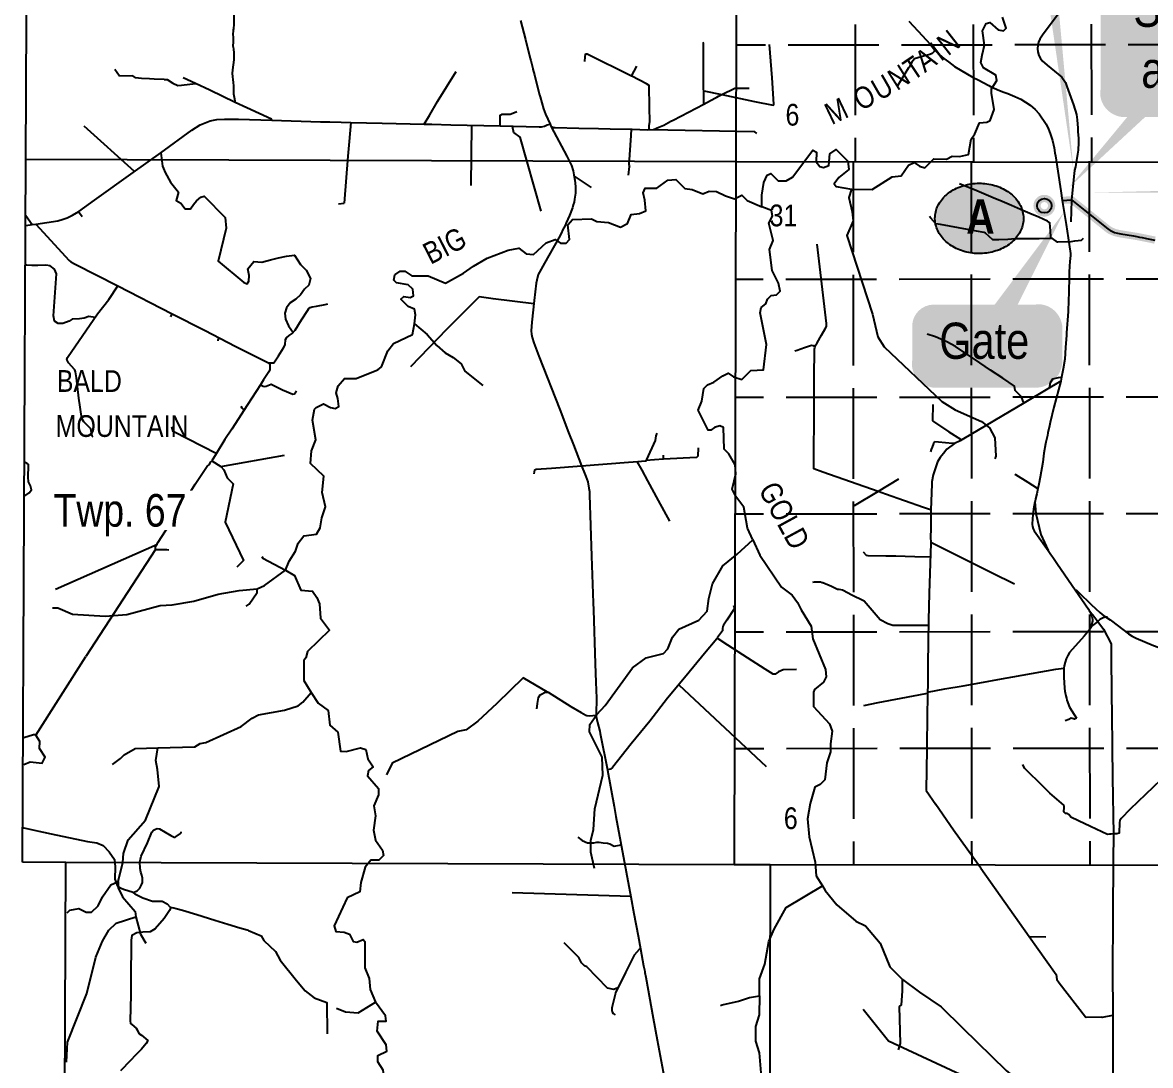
# Model space of a CAD drawing. Extents: x 408473 to 428843, y 6046006 to 6059852.
# Drawn here: x 422314.1 to 422625, y 6050958 to 6051245.6 of the extents above; entities that cross this region are included whole.
import ezdxf
from ezdxf.enums import TextEntityAlignment as Align

# ---------------------------------------------------------------- set-up
doc = ezdxf.new("R2010")
doc.units = 0
doc.header["$LTSCALE"] = 5
doc.linetypes.add('foc-UNSURVEYED', pattern=[12.5, 10, -2.5])
doc.layers.add('2', color=7, linetype='Continuous', true_color=0x6e6e6e)
for name, color, linetype in [('21', 160, 'Continuous'), ('33', 20, 'Continuous'), ('35', 37, 'Continuous'), ('36', 37, 'Continuous'), ('55', 3, 'Continuous'), ('L-TITLEDB', 4, 'Continuous'), ('L-USEC', 7, 'foc-UNSURVEYED'), ('P-PROPOSED', 10, 'Continuous'), ('T-WATER', 160, 'Continuous')]:
    doc.layers.add(name, color=color, linetype=linetype)
doc.styles.add('80', font='ARIALN.TTF', dxfattribs={"height": 10})
doc.styles.add('BOLD', font='ARIALNB.TTF')

# ---------------------------------------------------------------- blocks, each defined once
blk = doc.blocks.new('AA')
at = {"const_width": 4}
blk.add_lwpolyline([(-1, 0, 1), (1, 0, 1)], format="xyb", close=True, dxfattribs=at)
blk.add_circle((0, 0), 2)
blk = doc.blocks.new('Route_Letters')
h = blk.add_hatch(color=255)
h.dxf.hatch_style = 1
edge = h.paths.add_edge_path()
edge.add_ellipse((-0.12, 0.46), major_axis=(-11.97, 0), ratio=0.789318, start_angle=0, end_angle=360)
at = {"color": 5}
blk.add_open_spline([(-12.34, 0.46), (-12.34, -0.25), (-12.24, -0.97), (-11.72, -2.79), (-11.14, -3.88), (-9.56, -5.81), (-8.54, -6.66), (-6.22, -8.02), (-4.9, -8.54), (-2.12, -9.17), (-0.66, -9.3), (2.22, -9.13), (3.64, -8.84), (6.27, -7.89), (7.48, -7.22), (9.54, -5.6), (10.38, -4.64), (11.6, -2.54), (11.97, -1.4), (12.18, 0.91), (12.02, 2.08), (11.2, 4.3), (10.54, 5.35), (8.8, 7.2), (7.72, 7.99), (5.29, 9.24), (3.93, 9.68), (1.11, 10.18), (-0.35, 10.23), (-3.22, 9.91), (-4.61, 9.55), (-7.16, 8.47), (-8.32, 7.75), (-10.24, 6.02), (-11, 5.02), (-12.05, 2.86), (-12.32, 1.7), (-12.34, 0.52), (-12.34, 0.49), (-12.34, 0.46)], degree=3, knots=[0, 0, 0, 0, 0.219529, 0.219529, 0.575727, 0.575727, 0.931924, 0.931924, 1.288121, 1.288121, 1.644318, 1.644318, 2.000515, 2.000515, 2.356712, 2.356712, 2.712909, 2.712909, 3.069107, 3.069107, 3.425304, 3.425304, 3.781501, 3.781501, 4.137698, 4.137698, 4.493895, 4.493895, 4.850092, 4.850092, 5.20629, 5.20629, 5.562487, 5.562487, 5.918684, 5.918684, 6.274881, 6.274881, 6.283185, 6.283185, 6.283185, 6.283185], dxfattribs=at)
at = {"color": 14, "style": 'BOLD'}
blk.add_attdef('A', text='', height=9.5, dxfattribs=at).set_placement((0.22, 0.98), align=Align.MIDDLE)
blk = doc.blocks.new('*U81')
h = blk.add_hatch(color=255)
edge = h.paths.add_edge_path()
edge.add_line((-24, -20), (24, -20))
edge.add_arc((24, -14), 6, 270, 360)
edge.add_line((30, -14), (30, 12.5))
edge.add_arc((24, 12.5), 6, 0, 90)
edge.add_line((24, 18.5), (-24, 18.5))
edge.add_arc((-24, 12.5), 6, 90, 180)
edge.add_line((-30, 12.5), (-30, -14))
edge.add_arc((-24, -14), 6, 180, 270)
at = {"color": 1, "flags": 128}
blk.add_lwpolyline([(-24, -20, 3, 3, 0), (24, -20, 3, 3, 0.414214), (30, -14, 3, 3, 0), (30, 12.5, 3, 0, 0.414214), (24, 18.5, 0, 0, 0), (-24, 18.5, 0, 0, 0.414214), (-30, 12.5, 0, 0, 0), (-30, -14, 0, 3, 0.414214)], format="xyseb", close=True, dxfattribs=at)
for points in [[(-38.78, -41.03, 0, 7.5, 0), (0, 0, 0, 0, 0)], [(2.21, -8.77, 0, 7.5, 0), (0, 0, 0, 0, 0)]]:
    blk.add_lwpolyline(points, format="xyseb", dxfattribs=at)
at = {"color": 1, "style": '80'}
blk.add_attdef('ENTER_TEXT_001', (-26.85, -4.92), '', height=10, dxfattribs=at)
blk = doc.blocks.new('*U82')
at = {"color": 1, "flags": 128}
blk.add_lwpolyline([(-291.22, -3.22, 0, 7.5, 0), (0, 0, 0, 0, 0)], format="xyseb", dxfattribs=at)
at = {"color": 1, "style": '80'}
blk.add_attdef('ENTER_TEXT_001', (-26.85, -4.92), '', height=10, dxfattribs=at)
blk = doc.blocks.new('*U83')
h = blk.add_hatch(color=255)
edge = h.paths.add_edge_path()
edge.add_line((-41.5, -20), (41.5, -20))
edge.add_arc((41.5, -14), 6, 270, 360)
edge.add_line((47.5, -14), (47.5, 12.5))
edge.add_arc((41.5, 12.5), 6, 0, 90)
edge.add_line((41.5, 18.5), (-41.5, 18.5))
edge.add_arc((-41.5, 12.5), 6, 90, 180)
edge.add_line((-47.5, 12.5), (-47.5, -14))
edge.add_arc((-41.5, -14), 6, 180, 270)
at = {"color": 1, "flags": 128}
for points in [[(-28.65, 306.65, 0, 7.5, 0), (0, 0, 0, 0, 0)], [(16.34, -137.13, 0, 7.5, 0), (0, 0, 0, 0, 0)]]:
    blk.add_lwpolyline(points, format="xyseb", dxfattribs=at)
blk.add_lwpolyline([(-41.5, -20, 3, 3, 0), (41.5, -20, 3, 3, 0.414214), (47.5, -14, 3, 3, 0), (47.5, 12.5, 3, 0, 0.414214), (41.5, 18.5, 0, 0, 0), (-41.5, 18.5, 0, 0, 0.414214), (-47.5, 12.5, 0, 0, 0), (-47.5, -14, 0, 3, 0.414214)], format="xyseb", close=True, dxfattribs=at)
at = {"color": 1, "style": '80'}
blk.add_attdef('ENTER_TEXT_001', (-26.85, -4.92), '', height=10, dxfattribs=at)
blk = doc.blocks.new('*U84')
h = blk.add_hatch(color=255)
edge = h.paths.add_edge_path()
edge.add_line((-14, -11.5), (14, -11.5))
edge.add_arc((14, -5.5), 6, 270, 360)
edge.add_line((20, -5.5), (20, 4))
edge.add_arc((14, 4), 6, 0, 90)
edge.add_line((14, 10), (-14, 10))
edge.add_arc((-14, 4), 6, 90, 180)
edge.add_line((-20, 4), (-20, -5.5))
edge.add_arc((-14, -5.5), 6, 180, 270)
at = {"color": 1, "flags": 128}
for points in [[(21.89, 35.49, 0, 7.5, 0), (0, 0, 0, 0, 0)], [(-11.03, -7.63, 0, 7.5, 0), (0, 0, 0, 0, 0)]]:
    blk.add_lwpolyline(points, format="xyseb", dxfattribs=at)
blk.add_lwpolyline([(-14, -11.5, 3, 3, 0), (14, -11.5, 3, 3, 0.414214), (20, -5.5, 3, 3, 0), (20, 4, 3, 0, 0.414214), (14, 10, 0, 0, 0), (-14, 10, 0, 0, 0.414214), (-20, 4, 0, 0, 0), (-20, -5.5, 0, 3, 0.414214)], format="xyseb", close=True, dxfattribs=at)
at = {"color": 1, "style": '80'}
blk.add_attdef('ENTER_TEXT_001', (-26.85, -4.92), '', height=10, dxfattribs=at)

msp = doc.modelspace()

# ---------------------------------------------------------------- linework, layer by layer
at = {"layer": '2', "linetype": 'Continuous', "flags": 128}
for points in [[(422315, 6051207.908), (422315.891, 6051401.908)], [(422511.168, 6051401.226), (422510.702, 6051207.229)], [(422314.112, 6051014.053), (422315, 6051207.908)], [(422510.702, 6051207.229), (422315, 6051207.908)], [(422510.702, 6051207.229), (422510.239, 6051013.371)], [(422706.399, 6051206.984), (422510.702, 6051207.229)], [(422326.08, 6051013.989), (422314.112, 6051014.053)], [(422325.246, 6050820.087), (422326.08, 6051013.989)], [(422510.239, 6051013.371), (422326.08, 6051013.989)], [(422520.204, 6051013.339), (422510.239, 6051013.371)], [(422520.204, 6051013.339), (422519.784, 6050819.45)], [(422706.359, 6051013.103), (422520.204, 6051013.339)]]:
    msp.add_lwpolyline(points, dxfattribs=at)
at = {"layer": '33', "linetype": 'Continuous', "flags": 128}
for points in [[(422558.393, 6051246.039), (422562.232, 6051241.946), (422563.129, 6051240.935)], [(422563.129, 6051240.935), (422564.371, 6051239.536), (422565.545, 6051238.109), (422566.788, 6051236.797), (422568.089, 6051235.749), (422569.412, 6051234.804), (422571.039, 6051233.493), (422576.166, 6051230.439), (422577.548, 6051229.832), (422580.444, 6051228.247)], [(422580.954, 6051228.007), (422582.819, 6051227.172), (422584.368, 6051226.569), (422585.754, 6051226.104), (422587.666, 6051225.204), (422589.291, 6051224.503), (422591.925, 6051222.815), (422593.251, 6051221.62), (422594.388, 6051220.415), (422596.312, 6051217.605), (422596.952, 6051216.252), (422597.144, 6051215.729), (422597.498, 6051214.764), (422598.021, 6051213.09), (422598.463, 6051211.079), (422598.71, 6051209.704), (422598.841, 6051208.858), (422600.328, 6051199.241), (422600.737, 6051196.599)], [(422600.737, 6051196.599), (422601.768, 6051189.932), (422602.338, 6051186.24)], [(422603.009, 6051181.925), (422602.967, 6051181.399), (422602.833, 6051179.714), (422602.732, 6051178.44), (422602.676, 6051176.787), (422602.618, 6051175.071), (422602.488, 6051168.421), (422602.367, 6051166.598), (422602.327, 6051165.99), (422601.934, 6051160.076), (422601.891, 6051159.419)], [(422601.891, 6051159.419), (422601.662, 6051155.98), (422601.407, 6051152.762), (422600.979, 6051150.177), (422600.555, 6051147.84)], [(422600.362, 6051146.778), (422598.371, 6051139.586), (422597.366, 6051135.327), (422597.196, 6051134.401), (422596.796, 6051132.444), (422596.648, 6051131.718), (422596.234, 6051129.939), (422596.111, 6051129.411), (422595.666, 6051126.882), (422595.357, 6051124.357), (422594.611, 6051120.261), (422594.265, 6051118.363), (422594.039, 6051117.123)], [(422594.039, 6051117.123), (422593.728, 6051115.649), (422593.38, 6051114.282), (422593.219, 6051113.646), (422593.194, 6051113.501)], [(422593.194, 6051113.501), (422593.481, 6051110.248), (422594.782, 6051104.436), (422596.844, 6051100.019)], [(422596.844, 6051100.019), (422597.605, 6051098.954), (422598.17, 6051098.162), (422599.246, 6051096.575), (422603.42, 6051090.42), (422604.256, 6051089.187)], [(422604.256, 6051089.187), (422607.963, 6051083.837), (422608.153, 6051083.488)], [(422608.354, 6051083.249), (422609.185, 6051082.262), (422609.422, 6051081.945), (422610.512, 6051080.491)], [(422610.512, 6051080.491), (422612.114, 6051078.352), (422614.242, 6051074.328)], [(422614.242, 6051074.328), (422614.204, 6051070.095), (422614.207, 6051069.844), (422614.394, 6051053.467), (422614.464, 6051047.328), (422614.481, 6051045.788), (422614.595, 6051037.475), (422614.81, 6051021.854), (422614.816, 6051021.426), (422614.811, 6051020.654)], [(422614.809, 6051020.304), (422614.784, 6051016.05), (422614.68, 6050998.324)], [(422614.68, 6050998.324), (422614.668, 6050996.277), (422614.554, 6050986.565), (422614.581, 6050983.571)], [(422614.581, 6050983.571), (422614.615, 6050981.986), (422614.714, 6050974.607), (422614.711, 6050971.865)], [(422614.711, 6050971.865), (422614.711, 6050971.459), (422614.701, 6050961.555), (422614.698, 6050958.45), (422614.696, 6050957.475), (422614.683, 6050952.126), (422614.675, 6050949.051), (422614.661, 6050943.207), (422614.695, 6050941.697), (422614.94, 6050930.965), (422614.787, 6050928.344), (422614.584, 6050924.953), (422614.468, 6050923.008)]]:
    msp.add_lwpolyline(points, dxfattribs=at)
at = {"layer": '35', "linetype": 'Continuous', "flags": 128}
for points in [[(422601.531, 6051250.558), (422595.254, 6051242.161), (422594.52, 6051241.013), (422594.18, 6051240.237), (422593.972, 6051239.41), (422593.912, 6051238.402), (422594.039, 6051237.535), (422594.28, 6051236.56), (422594.736, 6051235.683), (422595.216, 6051235.108), (422596.608, 6051233.866), (422600.576, 6051230.545), (422601.591, 6051229.052), (422601.959, 6051228.021), (422603.829, 6051222.929), (422604.679, 6051220.252), (422604.853, 6051218.761), (422604.92, 6051217.636), (422604.984, 6051216.579), (422605.042, 6051215.608), (422605.16, 6051213.64), (422605.169, 6051212.518), (422605.072, 6051210.483), (422604.928, 6051209.296), (422604.457, 6051206.466), (422604.36, 6051205.885), (422604.131, 6051204.939), (422604.098, 6051204.717), (422604.002, 6051204.09), (422603.324, 6051197.611), (422603.314, 6051196.83), (422603.313, 6051196.755)], [(422372.37, 6051247.757), (422372.39, 6051245.2), (422372.241, 6051243.917), (422372.199, 6051243.66), (422372.134, 6051243.267), (422372.083, 6051242.551), (422372.146, 6051241.429), (422372.152, 6051240.716), (422372.156, 6051240.214), (422372.109, 6051239.22), (422372.14, 6051238.855), (422372.28, 6051238.277), (422372.344, 6051237.298), (422372.338, 6051235.346), (422372.175, 6051233.979), (422372.05, 6051233.291), (422371.938, 6051231.664), (422372.001, 6051230.653), (422372.044, 6051229.946), (422372.205, 6051229.075), (422372.287, 6051228.162), (422372.295, 6051225.951), (422372.438, 6051225.046), (422372.757, 6051223.62)], [(422451.399, 6051246.195), (422452.725, 6051240.964), (422454.05, 6051235.74), (422454.192, 6051235.178), (422454.385, 6051234.43), (422454.766, 6051232.95), (422454.8, 6051232.815), (422455.205, 6051231.245), (422455.436, 6051230.348), (422456.633, 6051225.702), (422456.806, 6051225.105), (422457.751, 6051221.865), (422458.301, 6051220.407), (422459.524, 6051217.607)], [(422482.024, 6051230.839), (422469.795, 6051236.906), (422469.472, 6051236.921), (422469.222, 6051236.78), (422469.125, 6051236.164), (422469.029, 6051234.906)], [(422340.877, 6051230.805), (422339.568, 6051232.713)], [(422482.024, 6051230.839), (422483.466, 6051233.623)], [(422345.128, 6051230.482), (422344.477, 6051230.948), (422340.877, 6051230.805)], [(422349.142, 6051230.089), (422346.911, 6051230.24), (422345.253, 6051230.393), (422345.128, 6051230.482)], [(422353.194, 6051229.935), (422350.416, 6051230.002), (422349.142, 6051230.089)], [(422353.194, 6051229.935), (422353.95, 6051229.917), (422355.501, 6051228.877), (422356.879, 6051228.228)], [(422361.816, 6051228.791), (422358.388, 6051230.411)], [(422424.835, 6051217.617), (422426.37, 6051220.217), (422428.511, 6051223.843), (422433.661, 6051232.165)], [(422486.841, 6051216.112), (422486.885, 6051217.146), (422487.018, 6051218.31), (422486.915, 6051222.195), (422486.858, 6051228.3), (422486.094, 6051228.775), (422482.067, 6051230.818), (422482.024, 6051230.839)], [(422356.879, 6051228.228), (422357.963, 6051228.334)], [(422357.963, 6051228.334), (422361.816, 6051228.791)], [(422372.757, 6051223.62), (422365.717, 6051226.947), (422361.816, 6051228.791)], [(422382.86, 6051218.712), (422382.708, 6051218.998), (422375.931, 6051222.145), (422372.757, 6051223.62)], [(422344.985, 6051204.566), (422331.073, 6051217.018)], [(422352.191, 6051209.733), (422360.809, 6051215.997), (422363.074, 6051217.419), (422365.843, 6051218.489), (422367.663, 6051218.849), (422369.745, 6051219.001), (422369.833, 6051219.007), (422373.518, 6051218.956), (422373.613, 6051218.954), (422382.86, 6051218.712)], [(422382.86, 6051218.712), (422396.248, 6051218.263), (422398.776, 6051218.206), (422401.964, 6051218.135), (422404.583, 6051218.076)], [(422404.583, 6051218.076), (422413.275, 6051217.882), (422424.835, 6051217.617)], [(422424.835, 6051217.617), (422426.921, 6051217.569), (422432.166, 6051217.449), (422445.769, 6051217.138)], [(422445.769, 6051217.138), (422456.568, 6051216.885), (422457.196, 6051216.901), (422458.023, 6051217.077), (422458.723, 6051217.387), (422459.524, 6051217.607)], [(422459.524, 6051217.607), (422459.862, 6051216.86)], [(422449.439, 6051215.333), (422451.167, 6051214.043), (422457.015, 6051193.634)], [(422459.862, 6051216.86), (422464.178, 6051208.767), (422465.44, 6051206.181), (422465.908, 6051204.7), (422466.109, 6051203.647), (422466.385, 6051202.204), (422466.557, 6051200.412), (422466.551, 6051198.571), (422466.302, 6051196.887), (422466.138, 6051196.091), (422465.901, 6051195.344), (422465.719, 6051194.532), (422464.918, 6051192.415), (422463.962, 6051190.398), (422463.69, 6051189.673), (422462.993, 6051188.371), (422462.685, 6051187.671), (422461.917, 6051186.303), (422457.981, 6051179.296), (422456.604, 6051176.785), (422456.286, 6051176.136), (422455.838, 6051174.573), (422455.674, 6051173.73), (422455.153, 6051168.992), (422454.497, 6051163.019), (422454.357, 6051160.602), (422454.413, 6051159.655), (422454.563, 6051158.796), (422455.032, 6051157.274), (422455.862, 6051155.056), (422456.459, 6051153.648), (422462.206, 6051138.895), (422464.649, 6051132.624), (422465.998, 6051129.16), (422468.237, 6051123.413)], [(422317.743, 6051190.04), (422323.861, 6051190.991), (422325.325, 6051191.419), (422326.422, 6051191.817), (422327.857, 6051192.481), (422329.661, 6051193.541), (422333.985, 6051196.679), (422344.617, 6051204.303), (422352.191, 6051209.733)], [(422600.737, 6051196.599), (422603.313, 6051196.755)], [(422603.313, 6051196.755), (422603.306, 6051196.593), (422603.058, 6051190.707)], [(422603.313, 6051196.755), (422606.933, 6051193.84), (422613.266, 6051188.737), (422613.904, 6051188.293), (422614.011, 6051188.247), (422614.613, 6051187.986), (422615.12, 6051187.766), (422615.948, 6051187.535), (422616.889, 6051187.347), (422620.366, 6051186.792), (422621.3, 6051186.643), (422622.058, 6051186.491), (422622.798, 6051186.342), (422623.604, 6051186.18), (422623.992, 6051186.101), (422626.281, 6051185.635)], [(422315.039, 6051192.445), (422316.77, 6051189.913)], [(422315.028, 6051189.64), (422316.77, 6051189.913)], [(422316.77, 6051189.913), (422317.743, 6051190.04)], [(422367.638, 6051126.694), (422355.624, 6051132.871), (422355.307, 6051134.115)], [(422368.745, 6051123.187), (422386.295, 6051126.353)], [(422369.599, 6051122.276), (422370.559, 6051120.123), (422372.137, 6051118.427), (422369.972, 6051107.888), (422375.025, 6051097.321), (422373.143, 6051095.449)], [(422468.237, 6051123.413), (422469.231, 6051120.915), (422469.422, 6051120.437), (422469.904, 6051118.936), (422470.241, 6051117.247), (422470.363, 6051116.331), (422470.424, 6051115.37), (422470.998, 6051098.49), (422471.436, 6051085.611), (422471.502, 6051083.683), (422472.009, 6051068.754), (422472.181, 6051063.708), (422472.291, 6051059.295), (422472.223, 6051054.941), (422472.259, 6051054.618)], [(422351.33, 6051101.734), (422323.225, 6051089.306)], [(422350.793, 6051100.346), (422331.554, 6051070.826)], [(422458.79, 6051061.008), (422452.08, 6051064.968), (422444.87, 6051057.831), (422439.611, 6051052.982), (422436.38, 6051050.584), (422434.066, 6051050.13), (422415.993, 6051041.383), (422414.462, 6051038.222)], [(422495.002, 6051063.038), (422519.148, 6051040.435)], [(422455.875, 6051056.387), (422455.98, 6051056.99), (422456.031, 6051057.885), (422456.376, 6051059.498), (422456.833, 6051060.241), (422457.324, 6051060.557), (422458.023, 6051060.864), (422458.79, 6051061.008), (422458.965, 6051060.933), (422465.294, 6051057.056), (422468.089, 6051055.344), (422469.429, 6051054.644), (422469.63, 6051054.57), (422470.392, 6051054.483), (422472.259, 6051054.618)], [(422472.259, 6051054.618), (422472.283, 6051054.238), (422472.62, 6051052.581), (422473.213, 6051050.19), (422473.333, 6051049.589), (422475.35, 6051039.528), (422475.365, 6051039.447), (422477.16, 6051029.438), (422477.672, 6051026.681), (422481.777, 6051004.571), (422482.636, 6050999.947), (422483.776, 6050993.804), (422484.44, 6050990.229)], [(422481.759, 6051004.671), (422449.088, 6051005.61)], [(422591.569, 6050993.577), (422599.048, 6050983.155), (422599.221, 6050981.749), (422599.878, 6050980.776), (422607.146, 6050971.404)], [(422478.226, 6050979.455), (422477.145, 6050978.965), (422475.393, 6050979.361), (422469.703, 6050985.276), (422469.043, 6050985.534), (422468.208, 6050986.332), (422467.467, 6050987.785), (422463.452, 6050991.887)], [(422484.44, 6050990.229), (422485.323, 6050985.466), (422485.524, 6050984.384), (422485.63, 6050983.811)], [(422485.63, 6050983.811), (422485.66, 6050983.652), (422485.894, 6050982.391), (422487.994, 6050971.066), (422489.093, 6050965.145), (422491.558, 6050951.855), (422491.622, 6050950.975), (422491.556, 6050949.645), (422491.519, 6050948.914), (422491.228, 6050947.357), (422490.725, 6050945.891), (422490.164, 6050944.446), (422490.076, 6050944.22)], [(422608.235, 6050924.489), (422607.296, 6050925.564), (422607.086, 6050926.149), (422603.259, 6050929.998), (422602.537, 6050932.868), (422600.357, 6050933.54), (422598.314, 6050936.839), (422596.8, 6050937.067), (422592.046, 6050941.288), (422577.418, 6050941.216), (422573.957, 6050954.913), (422552.871, 6050964.731), (422545.85, 6050973.427)], [(422611.671, 6050971.376), (422607.332, 6050971.267), (422607.323, 6050971.272), (422607.159, 6050971.365), (422607.146, 6050971.404)], [(422611.783, 6050971.394), (422614.711, 6050971.865)]]:
    msp.add_lwpolyline(points, dxfattribs=at)
at = {"layer": '36', "linetype": 'Continuous', "flags": 128}
for points in [[(422501.931, 6051226.724), (422501.802, 6051227.272), (422501.832, 6051239.856), (422501.611, 6051240.105)], [(422506.908, 6051225.749), (422515.888, 6051223.881), (422521.073, 6051222.845), (422521.243, 6051223.089), (422520.738, 6051230.357), (422520.055, 6051239.595)], [(422565.673, 6051237.973), (422565.398, 6051237.667), (422564.879, 6051237.125), (422564.212, 6051236.822), (422563.158, 6051236.526), (422561.868, 6051236.167), (422559.988, 6051235.622), (422559.257, 6051234.74), (422558.525, 6051233.355), (422558.385, 6051233.133), (422555.264, 6051228.19)], [(422501.875, 6051223.135), (422501.931, 6051226.724)], [(422501.931, 6051226.724), (422501.932, 6051226.784), (422506.908, 6051225.749)], [(422506.908, 6051225.749), (422510.503, 6051227.566), (422514.457, 6051227.571)], [(422501.875, 6051223.135), (422502.703, 6051223.571), (422505.125, 6051224.848), (422505.489, 6051225.032), (422505.989, 6051225.285), (422506.908, 6051225.749)], [(422445.769, 6051217.138), (422445.814, 6051220.06), (422446.01, 6051220.221), (422446.356, 6051220.406), (422448.512, 6051220.406), (422449.289, 6051220.646), (422450.359, 6051221.086)], [(422488.027, 6051216.12), (422489.526, 6051216.751), (422490.903, 6051217.337), (422492.204, 6051218.032), (422492.81, 6051218.427), (422493.509, 6051218.724), (422501.875, 6051223.135)], [(422404.583, 6051218.076), (422404.154, 6051212.867)], [(422437.813, 6051200.692), (422437.944, 6051217.316)], [(422449.111, 6051217.059), (422449.439, 6051215.333)], [(422459.862, 6051216.86), (422460.09, 6051216.847), (422460.602, 6051216.689), (422460.98, 6051216.681), (422467.45, 6051216.529), (422472.838, 6051216.395), (422476.083, 6051216.314), (422481.96, 6051216.186)], [(422481.442, 6051206.236), (422481.378, 6051206.508), (422481.86, 6051214.439), (422481.96, 6051216.186)], [(422481.96, 6051216.186), (422482.14, 6051216.183), (422486.363, 6051216.083), (422487.223, 6051216.134)], [(422487.223, 6051216.134), (422515.84, 6051215.611), (422516.478, 6051215.039)], [(422404.154, 6051212.867), (422403.814, 6051208.744)], [(422352.191, 6051209.733), (422352.718, 6051206.056), (422352.97, 6051205.368), (422353.467, 6051204.322), (422354.904, 6051201.648), (422357.083, 6051198.815)], [(422403.815, 6051208.752), (422402.749, 6051195.815)], [(422481.442, 6051206.236), (422481.332, 6051205.937), (422481.096, 6051203.558)], [(422466.175, 6051203.306), (422470.9, 6051200.14)], [(422357.083, 6051198.815), (422356.47, 6051196.524), (422357.716, 6051195.814), (422358.981, 6051194.285), (422360.376, 6051194.235), (422361.25, 6051195.485), (422362.047, 6051196.487), (422363.254, 6051197.499), (422364.15, 6051197.765), (422369.941, 6051191.911), (422370.257, 6051188.884), (422368.004, 6051179.813), (422375.109, 6051173.907), (422376.018, 6051173.6), (422376.493, 6051174.349), (422376.621, 6051175.909), (422376.252, 6051177.705), (422377.846, 6051179.71), (422380.063, 6051179.596), (422382.427, 6051180.224), (422384.71, 6051180.768), (422386.914, 6051181.229), (422389.039, 6051181.523), (422390.738, 6051178.938), (422392.333, 6051177.334), (422393.533, 6051175.066), (422393, 6051173.249), (422391.797, 6051172.074), (422390.765, 6051170.574), (422389.482, 6051169.315), (422387.865, 6051168.294), (422386.83, 6051166.958), (422386.371, 6051165.472), (422386.573, 6051163.837), (422387.435, 6051161.97), (422388.73, 6051160.18)], [(422597.639, 6051186.049), (422597.609, 6051186.432), (422597.453, 6051188.19), (422597.331, 6051190.436), (422596.631, 6051190.903), (422594.272, 6051191.925), (422591.753, 6051192.996), (422589.234, 6051194.067), (422586.714, 6051195.149), (422584.184, 6051196.251), (422581.644, 6051197.322), (422579.103, 6051198.435), (422576.522, 6051199.462), (422573.94, 6051200.5), (422572.412, 6051201.14)], [(422401.242, 6051195.644), (422402.749, 6051195.815)], [(422329.556, 6051193.48), (422330.561, 6051192.154)], [(422597.639, 6051186.049), (422597.439, 6051186.047), (422594.319, 6051186.01), (422587.771, 6051185.965), (422585.72, 6051185.835), (422583.282, 6051185.716), (422581.616, 6051185.699), (422579.593, 6051187.524), (422579.216, 6051187.777), (422577.107, 6051188.126), (422574.615, 6051188.55), (422572.112, 6051188.994), (422567.157, 6051189.895), (422565.862, 6051190.106), (422564.541, 6051191.644), (422564.127, 6051192.157)], [(422317.743, 6051190.04), (422326.949, 6051180.031), (422327.456, 6051179.634), (422328.604, 6051179.008), (422340.356, 6051172.999)], [(422602.501, 6051185.193), (422599.547, 6051185.053), (422599.399, 6051185.091), (422598.081, 6051186.054), (422597.839, 6051186.052), (422597.639, 6051186.049)], [(422602.501, 6051185.193), (422603.178, 6051185.288), (422604.218, 6051185.435), (422606.034, 6051185.647), (422606.622, 6051186.154)], [(422549.96, 6051116.312), (422534.688, 6051121.685), (422532.225, 6051122.551), (422532.267, 6051127.892), (422532.274, 6051128.819), (422532.319, 6051134.652), (422532.349, 6051142.234), (422532.365, 6051146.157), (422532.368, 6051146.868), (422532.372, 6051147.79), (422532.402, 6051155.55), (422532.493, 6051155.983), (422532.645, 6051156.332), (422532.82, 6051156.733), (422533.148, 6051157.298), (422534.37, 6051159.404), (422535.38, 6051161.144), (422535.691, 6051161.779), (422535.714, 6051162.642), (422533.193, 6051184.527)], [(422334.111, 6051164.336), (422332.353, 6051164.566), (422331.051, 6051164.127), (422329.826, 6051163.935), (422327.778, 6051163.806), (422326.97, 6051163.295), (422325.18, 6051162.681), (422323.951, 6051162.652), (422322.952, 6051163.286), (422322.673, 6051164.755), (422323.474, 6051176.336), (422322.953, 6051177.636), (422321.703, 6051178.509), (422320.55, 6051178.729), (422318.337, 6051178.679), (422316.697, 6051178.641), (422315.302, 6051178.691), (422314.985, 6051178.77)], [(422333.61, 6051131.36), (422333.339, 6051131.545), (422332.891, 6051133.562), (422330.973, 6051135.488), (422330.434, 6051136.47), (422329.619, 6051142.044), (422328.975, 6051147.641), (422328.727, 6051149.289), (422328.504, 6051149.839), (422326.814, 6051151.808), (422326.354, 6051152.696), (422326.456, 6051153.262), (422329.677, 6051157.925), (422333.602, 6051163.55), (422334.729, 6051165.287), (422337.87, 6051169.221), (422340.356, 6051172.999)], [(422340.356, 6051172.999), (422355.373, 6051165.322)], [(422382.083, 6051151.755), (422382.26, 6051151.76), (422383.389, 6051151.793), (422384.666, 6051153.75), (422386.07, 6051155.901), (422386.47, 6051156.785), (422386.613, 6051158.254), (422386.876, 6051158.709), (422387.643, 6051159.348), (422388.443, 6051159.855), (422389.243, 6051160.762), (422390.976, 6051163.631), (422392.751, 6051166.354), (422393.035, 6051166.776), (422393.361, 6051167.038), (422393.953, 6051167.237), (422395.121, 6051167.41), (422397.524, 6051167.92), (422398.293, 6051168.04)], [(422455.055, 6051168.098), (422443.8, 6051169.45), (422439.958, 6051169.951), (422431.116, 6051161.057), (422421.059, 6051150.703)], [(422354.954, 6051164.512), (422355.373, 6051165.322)], [(422355.373, 6051165.322), (422364.226, 6051160.795), (422372.947, 6051156.336), (422381.917, 6051151.75)], [(422368.416, 6051158.748), (422368.106, 6051158.36), (422367.962, 6051158.056), (422367.902, 6051157.894)], [(422590.138, 6051140.715), (422589.524, 6051142.427), (422587.702, 6051144.167), (422587.545, 6051145.324), (422584.303, 6051147.521), (422580.951, 6051149.801), (422577.971, 6051151.769), (422571.302, 6051156.265), (422568.935, 6051157.625), (422565.821, 6051158.925), (422563.467, 6051159.729)], [(422532.601, 6051156.232), (422532.089, 6051156.505), (422531.638, 6051156.536), (422529.667, 6051155.895), (422527.681, 6051155.212), (422526.997, 6051154.986)], [(422382.083, 6051151.755), (422382.274, 6051151.226), (422382.278, 6051149.945), (422381.964, 6051149.284), (422380.578, 6051147.139), (422379.684, 6051145.757)], [(422381.917, 6051151.75), (422382.083, 6051151.755)], [(422379.684, 6051145.757), (422376.101, 6051140.21), (422371.761, 6051133.495), (422369.902, 6051130.617), (422367.461, 6051126.688), (422366.266, 6051124.756)], [(422379.684, 6051145.757), (422380.413, 6051145.389), (422380.794, 6051145.293), (422381.235, 6051145.324), (422382.652, 6051145.903), (422385.76, 6051144.333), (422388.626, 6051143.178), (422389.045, 6051143.251), (422389.637, 6051144.064)], [(422597.246, 6051144.93), (422597.448, 6051146.374), (422598.155, 6051147.399), (422599.713, 6051147.748), (422600.555, 6051147.84)], [(422600.362, 6051146.778), (422597.246, 6051144.93)], [(422597.246, 6051144.93), (422590.138, 6051140.715)], [(422375.421, 6051138.89), (422375.062, 6051138.941), (422374.633, 6051139.255), (422374.349, 6051139.757)], [(422565.024, 6051140.268), (422564.924, 6051135.888), (422564.923, 6051135.764)], [(422590.138, 6051140.715), (422573.463, 6051130.828), (422573.001, 6051130.554)], [(422564.923, 6051135.764), (422569.501, 6051132.811)], [(422468.237, 6051123.413), (422481.186, 6051124.397), (422483.704, 6051124.588), (422485.782, 6051124.746), (422485.992, 6051124.804), (422486.248, 6051125.109), (422488.632, 6051130.359), (422488.753, 6051131.641), (422489.038, 6051132.386)], [(422570.985, 6051129.506), (422570.496, 6051129.524), (422566.597, 6051129.875), (422565.605, 6051129.964), (422565.479, 6051129.899), (422565.269, 6051129.532), (422564.862, 6051128.512), (422564.601, 6051127.857), (422564.364, 6051127.264)], [(422569.501, 6051132.811), (422572.663, 6051130.772)], [(422573.001, 6051130.554), (422572.557, 6051130.291), (422570.985, 6051129.506)], [(422572.663, 6051130.772), (422573.001, 6051130.554)], [(422500.343, 6051128.361), (422500.312, 6051126.049), (422499.9, 6051125.704), (422490.817, 6051125.2)], [(422570.985, 6051129.506), (422568.951, 6051128.003), (422567.971, 6051126.819), (422567.029, 6051125.674), (422566.32, 6051124.496), (422565.527, 6051122.01)], [(422314.736, 6051115.12), (422315.917, 6051115.959), (422316.613, 6051116.787), (422316.279, 6051117.857), (422315.771, 6051118.973), (422315.735, 6051119.285), (422315.648, 6051120.031), (422315.786, 6051123.732), (422315.357, 6051124.067), (422314.657, 6051124.394)], [(422354.471, 6051100.144), (422353.928, 6051100.261), (422351.703, 6051100.238), (422351.131, 6051100.225), (422350.793, 6051100.346), (422350.754, 6051100.659), (422350.8, 6051101.027), (422351.471, 6051102.361), (422355.332, 6051108.315), (422358.546, 6051113.282), (422361.672, 6051118.334), (422365.015, 6051123.304), (422365.525, 6051123.71), (422366.036, 6051124.51), (422366.266, 6051124.756)], [(422366.266, 6051124.756), (422368.745, 6051123.187), (422369.599, 6051122.276)], [(422483.426, 6051124.567), (422484.791, 6051122.174), (422486.358, 6051119.292), (422489.314, 6051113.856), (422492.501, 6051108.15)], [(422490.817, 6051125.2), (422488.319, 6051125.061), (422486.018, 6051124.835)], [(422490.817, 6051125.2), (422490.8, 6051126.373)], [(422455.175, 6051121.199), (422455.351, 6051122.299), (422455.658, 6051122.465), (422459.929, 6051122.787), (422468.237, 6051123.413)], [(422565.527, 6051122.01), (422565.164, 6051120.933), (422564.819, 6051119.012), (422564.807, 6051118.858), (422564.767, 6051118.336), (422564.533, 6051111.254)], [(422587.696, 6051121.077), (422587.853, 6051120.976), (422591.273, 6051118.848), (422593.832, 6051117.255), (422594.039, 6051117.123)], [(422555.59, 6051119.689), (422549.96, 6051116.312)], [(422549.96, 6051116.312), (422543.403, 6051112.391)], [(422564.533, 6051111.254), (422564.115, 6051111.332), (422562.48, 6051111.907), (422552.017, 6051115.588), (422549.96, 6051116.312)], [(422593.194, 6051113.501), (422592.833, 6051111.42), (422592.738, 6051110.681), (422592.507, 6051108.878), (422592.461, 6051107.22), (422592.534, 6051106.681), (422592.745, 6051106.025), (422593.009, 6051105.463), (422593.413, 6051104.824), (422596.844, 6051100.019)], [(422564.533, 6051111.254), (422564.519, 6051109.567), (422564.492, 6051106.103), (422564.417, 6051103.645), (422564.462, 6051102.302)], [(422564.462, 6051102.302), (422564.454, 6051102.013), (422564.078, 6051088.251), (422563.975, 6051084.49), (422563.878, 6051080.913), (422563.838, 6051079.465)], [(422564.462, 6051102.302), (422576.091, 6051096.548), (422581.427, 6051093.904), (422587.538, 6051090.877)], [(422564.351, 6051098.245), (422560.057, 6051098.294), (422557.468, 6051098.37), (422554.827, 6051098.435), (422552.123, 6051098.52), (422547.22, 6051098.554), (422546.732, 6051098.637), (422545.969, 6051099.561)], [(422531.942, 6051091.354), (422532.391, 6051091.398), (422534.076, 6051091.437), (422534.571, 6051091.242), (422534.686, 6051091.196), (422537.127, 6051090.202), (422538.736, 6051089.412), (422539.159, 6051089.337), (422540.174, 6051089.158), (422541.688, 6051088.334), (422542.492, 6051087.938), (422546.145, 6051086.128), (422550.557, 6051081.043), (422552.682, 6051079.914), (422554.045, 6051079.452), (422555.063, 6051079.475), (422558.948, 6051079.466), (422562.604, 6051079.457), (422563.838, 6051079.465)], [(422604.256, 6051089.187), (422604.677, 6051089.086), (422605.247, 6051088.567), (422608.793, 6051085.065), (422611.099, 6051082.989), (422612.163, 6051082.032), (422612.671, 6051081.706), (422613.895, 6051080.921), (422614.3, 6051080.616)], [(422510.059, 6051084.868), (422510.314, 6051084.341), (422510.158, 6051083.731), (422508.236, 6051080.825), (422507.345, 6051079.496), (422507.136, 6051079.079), (422507.1, 6051078.52), (422507.025, 6051077.87), (422505.707, 6051076.026), (422505.591, 6051075.863)], [(422608.354, 6051083.249), (422608.764, 6051082.102), (422608.891, 6051081.796), (422609.044, 6051081.13), (422609.046, 6051080.708), (422609.047, 6051080.522), (422608.813, 6051079.599), (422608.794, 6051079.524), (422608.723, 6051079.239), (422608.66, 6051079.089)], [(422610.512, 6051080.491), (422608.66, 6051079.089)], [(422613.205, 6051081.613), (422612.46, 6051081.658), (422611.78, 6051081.428), (422611.061, 6051081.005), (422610.512, 6051080.491)], [(422614.3, 6051080.616), (422618.965, 6051077.101), (422619.993, 6051076.417), (422621.058, 6051075.9), (422625.926, 6051073.825), (422628.476, 6051072.914), (422629.331, 6051072.69), (422630.002, 6051072.514), (422630.498, 6051072.482)], [(422563.838, 6051079.465), (422563.823, 6051078.914), (422563.801, 6051076.939), (422563.686, 6051066.616), (422563.645, 6051062.938), (422563.623, 6051061.001)], [(422608.66, 6051079.089), (422608.483, 6051078.668), (422608.12, 6051078.103), (422606.736, 6051076.402), (422602.767, 6051071.898), (422602.251, 6051071.083), (422601.813, 6051070.128), (422601.519, 6051069.221), (422601.283, 6051068.266), (422601.128, 6051067.639)], [(422505.591, 6051075.863), (422505.463, 6051075.708), (422502.14, 6051071.677), (422497.043, 6051065.486), (422491.921, 6051059.343), (422487.03, 6051052.971), (422481.88, 6051046.696), (422476.723, 6051040.237), (422476.226, 6051039.761), (422475.35, 6051039.529)], [(422527.487, 6051067.212), (422523.827, 6051067.128), (422522.481, 6051066.588), (422521.55, 6051065.936), (422520.993, 6051065.924), (422518.852, 6051067.281), (422514.002, 6051070.457), (422508.562, 6051073.958), (422505.591, 6051075.863)], [(422317.788, 6051049.109), (422331.554, 6051070.826)], [(422563.623, 6051061.001), (422568.359, 6051061.851), (422573.382, 6051062.753), (422579.042, 6051063.77), (422582.97, 6051064.475), (422598.927, 6051067.34), (422601.128, 6051067.639)], [(422601.128, 6051067.639), (422601.175, 6051065.665), (422601.189, 6051065.097), (422601.336, 6051062.063), (422601.446, 6051061.237), (422601.721, 6051059.968), (422601.853, 6051059.358), (422601.984, 6051058.751), (422602.687, 6051056.805), (422604.639, 6051053.81)], [(422546.002, 6051057.301), (422549.952, 6051058.103), (422561.216, 6051060.259)], [(422561.216, 6051060.259), (422563.619, 6051060.719)], [(422563.619, 6051060.719), (422563.414, 6051046.737), (422563.4, 6051045.746), (422563.394, 6051045.351), (422563.226, 6051033.825)], [(422563.623, 6051061.001), (422563.619, 6051060.719)], [(422604.639, 6051053.81), (422604.085, 6051053.534), (422603.226, 6051053.819), (422602.574, 6051053.422), (422601.557, 6051053.116)], [(422317.788, 6051049.109), (422317.544, 6051049.195), (422317.159, 6051049.199), (422314.475, 6051048.375)], [(422314.446, 6051041.033), (422314.457, 6051041.036), (422316.197, 6051041.778), (422319.545, 6051041.415), (422320.387, 6051043.017), (422318.75, 6051045.44), (422318.882, 6051047.376), (422317.788, 6051049.109)], [(422614.809, 6051021.896), (422614.247, 6051021.827), (422613.747, 6051021.773), (422613.21, 6051021.746), (422608.51, 6051023.892), (422605.201, 6051025.461), (422603.087, 6051026.463), (422602.656, 6051027.12), (422601.963, 6051027.516), (422601.602, 6051027.522), (422601.281, 6051027.87), (422601.189, 6051028.203), (422601.214, 6051028.977), (422601.22, 6051029.481), (422601.153, 6051029.791), (422597.335, 6051033.132), (422595.432, 6051034.991), (422590.448, 6051039.936), (422590.015, 6051040.554), (422589.859, 6051041.01)], [(422630.956, 6051036.779), (422627.904, 6051036.771), (422619.43, 6051028.687), (422616.974, 6051026.123), (422616.613, 6051025.627), (422616.463, 6051024.993), (422616.393, 6051022.121), (422615.759, 6051021.939), (422615.158, 6051021.902)], [(422563.226, 6051033.825), (422565.891, 6051029.968)], [(422578.239, 6051012.425), (422570.776, 6051022.899), (422565.891, 6051029.968)], [(422314.378, 6051023.577), (422314.478, 6051023.557), (422318.597, 6051022.68), (422323.254, 6051021.67), (422327.277, 6051020.77), (422332.03, 6051019.771), (422334.58, 6051019.391), (422336.315, 6051018.68), (422338.011, 6051016.955), (422339.422, 6051014.803), (422339.621, 6051012.798), (422339.572, 6051009.436), (422340.322, 6051007.465), (422341.458, 6051006.876), (422342.215, 6051006.562), (422344.295, 6051005.874), (422344.556, 6051005.703)], [(422344.556, 6051005.703), (422345.522, 6051006.126), (422345.662, 6051006.187), (422346.458, 6051006.926), (422346.943, 6051007.875), (422347.135, 6051008.474), (422347.144, 6051009.667), (422347.018, 6051010.487), (422346.762, 6051011.326), (422346.527, 6051012.377), (422346.455, 6051014.149), (422346.584, 6051014.909), (422346.807, 6051015.734), (422348.533, 6051019.459), (422349.776, 6051022.355), (422350.21, 6051022.897), (422350.722, 6051023.221), (422351.255, 6051023.368), (422351.821, 6051023.265), (422354.993, 6051021.443), (422355.689, 6051021.095), (422355.924, 6051021.014), (422356.175, 6051021.018), (422356.498, 6051021.16), (422357.669, 6051021.985), (422357.793, 6051022.208), (422357.833, 6051022.505)], [(422615.158, 6051021.902), (422614.809, 6051021.896)], [(422467.188, 6051020.995), (422468.373, 6051020.052), (422469.818, 6051019.43), (422470.836, 6051019.454), (422471.563, 6051019.47), (422472.385, 6051019.586), (422473.064, 6051019.602), (422474.184, 6051019.409), (422475.399, 6051019.291), (422476.033, 6051019.136), (422477.163, 6051018.507), (422479.125, 6051018.855)], [(422578.239, 6051012.425), (422591.569, 6050993.577)], [(422344.556, 6051005.703), (422345.1, 6051005.346), (422347.226, 6051004.228), (422349.967, 6051003.311), (422352.553, 6051003.3), (422353.957, 6051002.579), (422354.809, 6051001.654), (422354.982, 6051001.607)], [(422354.982, 6051001.607), (422354.598, 6051000.764), (422353.107, 6050998.563), (422350.688, 6050995.711), (422349.257, 6050994.87), (422347.229, 6050994.831), (422345.58, 6050994.647), (422344.204, 6050993.877), (422344.033, 6050992.566), (422344.01, 6050988.774), (422344.003, 6050985.244), (422343.995, 6050984.287), (422343.974, 6050981.643), (422343.929, 6050977.541), (422343.887, 6050973.928), (422343.761, 6050970.35), (422343.829, 6050969.618), (422344.281, 6050969.287), (422345.436, 6050968.29), (422345.697, 6050967.838), (422346.16, 6050966.858), (422346.912, 6050966.354), (422348.693, 6050964.928), (422348.227, 6050964.047), (422346.889, 6050962.538), (422345.281, 6050960.84), (422343.861, 6050959.391), (422341.137, 6050956.54)], [(422376.42, 6050995.216), (422376.006, 6050995.313), (422373.974, 6050995.905), (422370.736, 6050996.872), (422367.092, 6050998.055), (422362.146, 6050999.541), (422358.233, 6051000.749), (422356.497, 6051001.257), (422355.822, 6051001.426), (422354.982, 6051001.607)], [(422376.42, 6050995.216), (422379.935, 6050993.824), (422380.663, 6050992.531), (422383.873, 6050989.507), (422385.15, 6050987.093), (422389.598, 6050981.478), (422391.976, 6050978.61), (422394.506, 6050976.704), (422397.983, 6050975.387), (422398.049, 6050966.75)], [(422591.569, 6050993.577), (422596.238, 6050993.5)], [(422484.44, 6050990.229), (422484.115, 6050990.056), (422482.709, 6050988.488), (422480.395, 6050983.825)], [(422480.395, 6050983.825), (422480.315, 6050983.664), (422478.366, 6050979.737), (422477.571, 6050978.134), (422477.441, 6050977.622), (422477.439, 6050977.615), (422476.609, 6050974.338), (422476.588, 6050973.84), (422476.559, 6050973.17), (422476.654, 6050972.792), (422476.966, 6050972.34), (422477.468, 6050972.041)], [(422611.671, 6050971.376), (422611.783, 6050971.394)]]:
    msp.add_lwpolyline(points, dxfattribs=at)
at = {"layer": 'L-TITLEDB', "linetype": 'Continuous', "flags": 128}
for points in [[(422580.444, 6051228.247), (422580.954, 6051228.007)], [(422602.338, 6051186.24), (422603.009, 6051181.925)], [(422600.555, 6051147.84), (422600.362, 6051146.778)], [(422608.153, 6051083.488), (422608.354, 6051083.249)], [(422614.811, 6051020.654), (422614.809, 6051020.304)]]:
    msp.add_lwpolyline(points, dxfattribs=at)
at = {"layer": 'L-USEC', "color": 252, "ltscale": 0.5, "true_color": 0x8c8c8c, "flags": 128}
for points in [[(422543.51, 6051401.337), (422543.679, 6051207.258)], [(422576.057, 6051401.366), (422576.226, 6051207.287)], [(422608.604, 6051401.394), (422608.774, 6051207.315)], [(422706.388, 6051239.546), (422511.104, 6051239.376)], [(422543.043, 6051207.34), (422543.213, 6051013.261)], [(422575.591, 6051207.369), (422575.76, 6051013.29)], [(422608.138, 6051207.397), (422608.307, 6051013.318)], [(422705.809, 6051174.935), (422510.524, 6051174.765)], [(422705.837, 6051142.388), (422510.553, 6051142.217)], [(422705.865, 6051110.242), (422510.581, 6051110.072)], [(422705.893, 6051077.695), (422510.609, 6051077.524)], [(422705.922, 6051045.549), (422510.637, 6051045.379)]]:
    msp.add_lwpolyline(points, dxfattribs=at)
at = {"layer": 'P-PROPOSED', "color": 90, "const_width": 1.997, "flags": 128}
msp.add_lwpolyline([(422600.737, 6051196.599), (422603.313, 6051196.755), (422606.933, 6051193.84), (422613.266, 6051188.737), (422613.904, 6051188.293), (422614.011, 6051188.247), (422614.613, 6051187.986), (422615.12, 6051187.766), (422615.948, 6051187.535), (422616.889, 6051187.347), (422620.366, 6051186.792), (422621.3, 6051186.643), (422622.058, 6051186.491), (422622.798, 6051186.342), (422623.604, 6051186.18), (422623.992, 6051186.101), (422626.281, 6051185.635)], dxfattribs=at)
at = {"layer": 'T-WATER', "linetype": 'Continuous', "flags": 128}
for points in [[(422578.672, 6051236.659), (422579.261, 6051239.382), (422578.783, 6051243.377), (422579.791, 6051245.368), (422580.791, 6051245.612), (422583.026, 6051243.605), (422584.522, 6051243.348), (422585.275, 6051244.093), (422584.293, 6051247.092)], [(422542.613, 6051199.646), (422548.353, 6051199.617), (422553.862, 6051203.082), (422556.359, 6051203.319), (422558.371, 6051206.303), (422559.873, 6051207.044), (422561.365, 6051206.038), (422562.859, 6051205.532), (422565.368, 6051208.014), (422568.862, 6051207.996), (422570.363, 6051208.737), (422572.36, 6051208.727), (422574.858, 6051209.214), (422575.629, 6051213.451), (422576.635, 6051214.943), (422577.899, 6051217.931), (422579.897, 6051218.171), (422580.898, 6051218.664), (422581.912, 6051221.653), (422581.187, 6051226.148), (422581.194, 6051227.396), (422582.703, 6051229.634), (422582.461, 6051231.132), (422578.978, 6051233.146), (422578.237, 6051234.647), (422578.672, 6051236.659)], [(422517.881, 6051194.78), (422517.898, 6051198.024), (422518.416, 6051201.514), (422519.425, 6051203.505), (422520.426, 6051203.999), (422522.411, 6051201.993), (422524.657, 6051201.982), (422526.409, 6051202.971), (422531.94, 6051210.428), (422532.935, 6051209.924), (422532.921, 6051207.18), (422533.912, 6051205.927), (422534.909, 6051205.673), (422536.409, 6051206.164), (422536.676, 6051209.406), (422538.429, 6051210.645), (422541.656, 6051207.385), (422541.894, 6051205.138), (422539.137, 6051202.907), (422537.88, 6051201.166), (422538.375, 6051200.415), (422542.613, 6051199.646)], [(422422.128, 6051162.578), (422422.391, 6051165.072), (422422.15, 6051166.57), (422420.407, 6051167.328), (422418.421, 6051169.334), (422419.174, 6051170.079), (422420.919, 6051169.82), (422421.92, 6051170.314), (422421.68, 6051172.062), (422420.439, 6051173.316), (422417.197, 6051173.831), (422416.453, 6051174.584), (422416.71, 6051176.079), (422418.213, 6051177.07), (422419.461, 6051177.063), (422421.451, 6051175.806), (422425.943, 6051175.783), (422430.673, 6051173.763), (422435.679, 6051176.482), (422438.435, 6051178.464), (422442.19, 6051180.691), (422447.942, 6051182.907), (422450.939, 6051183.391), (422452.927, 6051181.884), (422454.922, 6051181.625), (422458.433, 6051184.85), (422460.934, 6051185.836), (422462.426, 6051184.83), (422463.924, 6051184.823), (422464.927, 6051185.816), (422464.449, 6051189.81), (422465.705, 6051191.301), (422470.947, 6051191.524), (422472.44, 6051190.768), (422475.683, 6051190.502), (422478.92, 6051189.238), (422480.922, 6051190.226), (422481.934, 6051192.716), (422484.181, 6051192.954), (422485.932, 6051193.694), (422485.698, 6051196.689), (422485.21, 6051198.688), (422485.716, 6051199.933), (422488.96, 6051199.916), (422491.966, 6051202.147), (422494.214, 6051202.385), (422496.696, 6051199.877), (422498.691, 6051199.618), (422501.679, 6051198.355), (422503.43, 6051199.095), (422505.426, 6051199.085), (422507.915, 6051197.825), (422510.406, 6051197.063), (422512.408, 6051198.051), (422513.897, 6051196.547), (422517.881, 6051194.78)], [(422542.613, 6051199.646), (422541.853, 6051197.404), (422542.83, 6051193.407), (422543.066, 6051190.911), (422541.298, 6051186.927), (422548.42, 6051165.185), (422549.884, 6051158.94), (422551.616, 6051156.186), (422567.509, 6051141.136), (422571.241, 6051138.872), (422578.461, 6051135.592), (422580.698, 6051133.835), (422582.181, 6051131.083), (422582.404, 6051126.092), (422582.15, 6051125.344)], [(422515.396, 6051102.976), (422513.916, 6051106.227), (422512.948, 6051111.97), (422510.718, 6051114.975), (422509.73, 6051116.976), (422510.751, 6051121.213), (422510.514, 6051123.709), (422508.784, 6051126.712), (422507.542, 6051127.965), (422507.325, 6051133.954), (422506.329, 6051134.458), (422504.829, 6051133.967), (422503.827, 6051133.224), (422503.078, 6051133.227), (422500.362, 6051138.73), (422501.374, 6051141.22), (422501.892, 6051144.71), (422502.895, 6051145.703), (422504.646, 6051146.443), (422507.151, 6051148.177), (422508.652, 6051148.918), (422510.144, 6051147.912), (422512.386, 6051147.153), (422514.895, 6051149.635), (422518.39, 6051149.867), (422519.176, 6051156.849), (422517.475, 6051165.59), (422517.733, 6051167.086), (422518.986, 6051168.078), (422519.492, 6051169.323), (422520.495, 6051170.315), (422521.994, 6051170.557), (422522.997, 6051171.55), (422522.51, 6051173.798), (422520.782, 6051177.3), (422520.064, 6051183.042), (422521.076, 6051185.532), (422519.853, 6051190.279), (422520.862, 6051192.27), (422520.62, 6051193.768), (422517.881, 6051194.78)], [(422408.557, 6051148.459), (422412.078, 6051149.904), (422413.08, 6051150.648), (422414.851, 6051155.13), (422416.359, 6051157.118), (422421.613, 6051159.587), (422422.128, 6051162.578)], [(422422.128, 6051162.578), (422425.606, 6051159.566), (422428.335, 6051156.559), (422430.57, 6051154.551), (422432.81, 6051153.292), (422435.046, 6051151.534), (422436.034, 6051149.533), (422441.003, 6051145.516)], [(422386.575, 6051094.642), (422387.587, 6051097.132), (422389.348, 6051099.867), (422390.109, 6051102.109), (422391.617, 6051104.098), (422395.114, 6051104.579), (422396.121, 6051106.32), (422396.635, 6051109.062), (422397.649, 6051112.052), (422396.673, 6051116.049), (422397.196, 6051120.537), (422393.471, 6051124.049), (422393.739, 6051127.541), (422395.003, 6051130.529), (422394.034, 6051136.023), (422394.55, 6051139.015), (422395.051, 6051139.511), (422397.053, 6051140.499), (422399.044, 6051139.491), (422400.291, 6051139.235), (422401.292, 6051139.729), (422401.054, 6051141.976), (422400.563, 6051143.475), (422401.073, 6051145.469), (422402.831, 6051147.456), (422406.075, 6051147.44), (422408.557, 6051148.459)], [(422471.74, 6051012.377), (422470.766, 6051016.873), (422470.783, 6051020.116), (422471.547, 6051023.107), (422471.827, 6051028.844), (422474.122, 6051038.064), (422473.899, 6051043.055), (422470.442, 6051050.058), (422470.453, 6051052.054), (422472.464, 6051054.788), (422474.723, 6051057.272), (422482.266, 6051067.713), (422486.024, 6051070.439), (422490.772, 6051071.663), (422492.026, 6051072.904), (422493.291, 6051076.141), (422495.05, 6051078.378), (422500.554, 6051080.845), (422502.813, 6051083.329), (422503.331, 6051086.819), (422504.35, 6051090.806), (422507.122, 6051095.782), (422511.132, 6051099.005), (422515.396, 6051102.976)], [(422515.396, 6051102.976), (422517.37, 6051098.725), (422523.313, 6051089.963), (422526.296, 6051087.702), (422527.783, 6051085.699), (422528.77, 6051083.698), (422531.492, 6051079.193), (422531.972, 6051075.698), (422535.422, 6051067.198), (422535.661, 6051065.201), (422534.904, 6051063.708), (422532.398, 6051061.724), (422532.144, 6051060.977), (422532.123, 6051056.985), (422536.59, 6051052.223), (422537.329, 6051050.223), (422536.811, 6051046.733), (422536.799, 6051044.488), (422535.785, 6051041.499), (422535.261, 6051036.761), (422534.007, 6051035.52), (422532.505, 6051034.779), (422531.234, 6051030.295), (422530.463, 6051026.057), (422530.935, 6051021.065), (422532.646, 6051014.071), (422532.876, 6051010.328), (422534.608, 6051007.575)], [(422380.106, 6051098.417), (422380.353, 6051097.917), (422386.575, 6051094.642)], [(422378.81, 6051089.441), (422380.812, 6051090.429), (422386.575, 6051094.642)], [(422386.575, 6051094.642), (422389.063, 6051093.132), (422390.788, 6051089.131), (422394.031, 6051088.865), (422395.27, 6051087.112), (422396.009, 6051085.362), (422396.237, 6051081.369), (422398.716, 6051078.112), (422392.694, 6051072.154), (422392.185, 6051070.41), (422391.682, 6051069.664), (422391.653, 6051064.175), (422393.632, 6051060.922)], [(422322.379, 6051084.238), (422323.877, 6051084.231), (422327.86, 6051082.464), (422336.842, 6051081.919), (422342.834, 6051082.387), (422352.082, 6051084.836), (422355.327, 6051085.069), (422361.322, 6051086.036), (422368.071, 6051087.998), (422373.816, 6051088.967), (422378.81, 6051089.441)], [(422375.79, 6051084.716), (422376.542, 6051085.211), (422378.805, 6051088.443), (422378.81, 6051089.441)], [(422363.109, 6051046.853), (422364.608, 6051047.095), (422374.365, 6051051.537), (422377.372, 6051053.768), (422379.124, 6051054.757), (422386.368, 6051055.968), (422390.118, 6051057.197), (422391.371, 6051058.188), (422393.632, 6051060.922)], [(422393.632, 6051060.922), (422395.613, 6051057.917), (422398.347, 6051055.908), (422398.825, 6051051.913), (422401.061, 6051049.906), (422401.781, 6051044.662), (422403.279, 6051044.655), (422407.277, 6051045.633), (422408.772, 6051045.126), (422409.258, 6051042.629), (422410.743, 6051040.376), (422409.49, 6051039.384), (422409.232, 6051037.888), (422412.209, 6051034.38), (422412.199, 6051032.634), (422410.935, 6051029.646), (422411.42, 6051026.899), (422410.9, 6051022.909), (422411.384, 6051020.162), (422413.366, 6051017.408), (422413.608, 6051015.909), (422412.353, 6051014.668), (422410.107, 6051014.679), (422408.599, 6051012.691), (422407.329, 6051008.455), (422407.066, 6051005.961), (422403.562, 6051004.232), (422400.027, 6050996.515), (422400.518, 6050995.015), (422402.763, 6050994.755), (422404.258, 6050994.248), (422405.246, 6050992.247), (422406.243, 6050991.993), (422407.994, 6050992.733), (422408.49, 6050992.231), (422408.477, 6050989.736)], [(422351.372, 6051045.664), (422361.606, 6051045.862), (422363.109, 6051046.853)], [(422338.869, 6051040.987), (422341.124, 6051042.722), (422342.128, 6051043.715), (422345.132, 6051045.446), (422351.372, 6051045.664)], [(422340.443, 6051008.79), (422341.719, 6051014.023), (422341.982, 6051016.517), (422343.25, 6051020.254), (422348.021, 6051025.719), (422351.814, 6051034.933), (422351.34, 6051039.676), (422350.855, 6051042.174), (422351.372, 6051045.664)], [(422326.42, 6051000.126), (422327.173, 6051000.871), (422329.671, 6051001.358), (422331.663, 6051000.35), (422333.16, 6051000.342), (422334.916, 6051002.08), (422336.178, 6051004.569), (422338.441, 6051007.802), (422340.443, 6051008.79)], [(422340.443, 6051008.79), (422340.434, 6051007.043), (422341.668, 6051004.541), (422345.141, 6051000.532), (422345.383, 6050999.033)], [(422517.228, 6050977.223), (422517.253, 6050981.963), (422518.771, 6050985.948), (422519.802, 6050992.18), (422521.318, 6050995.665), (422524.594, 6051001.637), (422534.608, 6051007.575)], [(422534.608, 6051007.575), (422535.35, 6051006.323), (422538.574, 6051002.316), (422543.791, 6050997.799), (422546.53, 6050996.538), (422550.498, 6050991.778), (422553.21, 6050985.279), (422556.685, 6050981.769)], [(422326.201, 6050958.954), (422326.48, 6050964.442), (422331.792, 6050977.891), (422334.341, 6050987.86), (422336.112, 6050992.342), (422337.875, 6050995.328), (422339.883, 6050997.314), (422345.383, 6050999.033)], [(422345.383, 6050999.033), (422346.605, 6050994.286), (422348.089, 6050991.783)], [(422408.477, 6050989.736), (422408.452, 6050984.995), (422409.684, 6050981.995), (422409.917, 6050979), (422411.396, 6050975.499)], [(422555.585, 6050962.315), (422556.094, 6050964.059), (422555.898, 6050974.288), (422556.399, 6050974.785), (422556.668, 6050978.526), (422556.685, 6050981.769)], [(422556.685, 6050981.769), (422561.409, 6050978.253), (422567.378, 6050974.232), (422573.26, 6050968.457)], [(422400.655, 6050973.806), (422403.146, 6050972.796), (422406.638, 6050972.529), (422411.396, 6050975.499)], [(422413.059, 6050952.528), (422413.782, 6050954.778), (422413.543, 6050956.775), (422412.058, 6050959.028), (422412.067, 6050960.775), (422414.569, 6050962.01), (422414.329, 6050963.758), (422411.853, 6050967.513), (422412.117, 6050970.256), (422414.363, 6050970.245), (422414.122, 6050971.743), (422411.396, 6050975.499)], [(422506.482, 6050974.532), (422506.982, 6050974.779), (422511.48, 6050975.755), (422514.48, 6050976.738), (422517.228, 6050977.223)], [(422517.228, 6050977.223), (422517.2, 6050971.984), (422516.185, 6050968.746), (422516.164, 6050964.755), (422517.145, 6050961.506), (422517.853, 6050953.769)], [(422573.26, 6050968.457), (422585.256, 6050956.68), (422589.481, 6050953.166), (422596.434, 6050946.396), (422600.906, 6050942.383)]]:
    msp.add_lwpolyline(points, dxfattribs=at)

# ---------------------------------------------------------------- block references
ref = msp.add_blockref('*U83', (422587.592, 6051340.972), dxfattribs=dict(xscale=0.9974806881331535, yscale=0.9974806881331535, zscale=0.9974806881331535))
ref.add_attrib('ENTER_TEXT_001', '%%P37.50 km', (422560.365, 6051344.45), dxfattribs={"color": 1, "height": 9.97481, "style": '80'})
ref.add_attrib('ENTER_TEXT_002', 'to Grande Prairie', (422544.219, 6051327.648), dxfattribs={"color": 1, "height": 9.97481, "style": '80'})
ref = msp.add_blockref('*U81', (422641.238, 6051241.036), dxfattribs=dict(xscale=0.9987164294928588, yscale=0.9987164294928588, zscale=0.9987164294928588))
ref.add_attrib('ENTER_TEXT_001', 'Security', (422620.365, 6051244.45), dxfattribs={"color": 1, "height": 9.9872, "style": '80'})
ref.add_attrib('ENTER_TEXT_002', 'at Gate', (422622.521, 6051227.628), dxfattribs={"color": 1, "height": 9.9872, "style": '80'})
at = {"xscale": 0.9987164294928588, "yscale": 0.9987164294928588, "zscale": 0.9987164294928588}
for name, p in [('*U82', (422898.525, 6051201.932)), ('AA', (422595.789, 6051195.119))]:
    msp.add_blockref(name, p, dxfattribs=at)
msp.add_blockref('Route_Letters', (422577.954, 6051191.161), dxfattribs=at).add_auto_attribs({'A': 'A'})
ref = msp.add_blockref('*U84', (422579.303, 6051157.884), dxfattribs=dict(xscale=0.9974806881331535, yscale=0.9974806881331535, zscale=0.9974806881331535))
ref.add_attrib('ENTER_TEXT_001', 'Gate', (422566.845, 6051152.893), dxfattribs={"color": 1, "height": 9.9748, "style": '80'})

# ---------------------------------------------------------------- texts
at = {"layer": '21', "linetype": 'Continuous', "style": '80'}
for s, rotation, p in [('N', 38.03068, (422565.538, 6051240.967)), ('I', 37.20067, (422563.587, 6051239.483)), ('T', 33.81769, (422556.22, 6051234.42)), ('A', 35.04093, (422559.411, 6051236.561)), ('N', 32.03062, (422551.959, 6051231.759)), ('U', 29.87759, (422547.432, 6051229.155)), ('O', 28.38649, (422542.368, 6051226.419)), ('M', 25.43099, (422534.567, 6051222.719))]:
    msp.add_text(s, height=5.992, rotation=rotation, dxfattribs=at).set_placement(p, align=Align.TOP_LEFT)
for s, rotation, p in [('BIG', 27.12923, (422425.197, 6051181.451)), ('GOLD', 298.58497, (422519.469, 6051118.246))]:
    msp.add_text(s, height=5.9923, rotation=rotation, dxfattribs=at).set_placement(p, align=Align.MIDDLE_LEFT)
at = {"layer": '55', "linetype": 'Continuous', "style": '80'}
for s, p in [('BALD', (422323.552, 6051143.791)), ('MOUNTAIN', (422323.241, 6051131.381))]:
    msp.add_text(s, height=5.9923, rotation=359.92661, dxfattribs=at).set_placement(p)
at = {"layer": 'L-USEC', "color": 252, "true_color": 0x8c8c8c, "style": '80'}
for p in [(422526.35, 6051220.209), (422525.884, 6051026.212)]:
    msp.add_text('6', height=5.992, rotation=0.04999, dxfattribs=at).set_placement(p, align=Align.MIDDLE)
msp.add_text('31', height=5.9923, rotation=0.04999, dxfattribs=at).set_placement((422523.882, 6051192.442), align=Align.MIDDLE_CENTER)

# ---------------------------------------------------------------- next in the draw order: texts
at = {"insert": (422340.969, 6051115.61), "char_height": 8.9884, "width": 45.83208, "attachment_point": 2, "style": '80', "bg_fill": 3, "box_fill_scale": 1.1, "bg_fill_color": 256, "bg_fill_transparency": 0}
msp.add_mtext('Twp. 67', dxfattribs=at)

doc.saveas('drawing.dxf')
